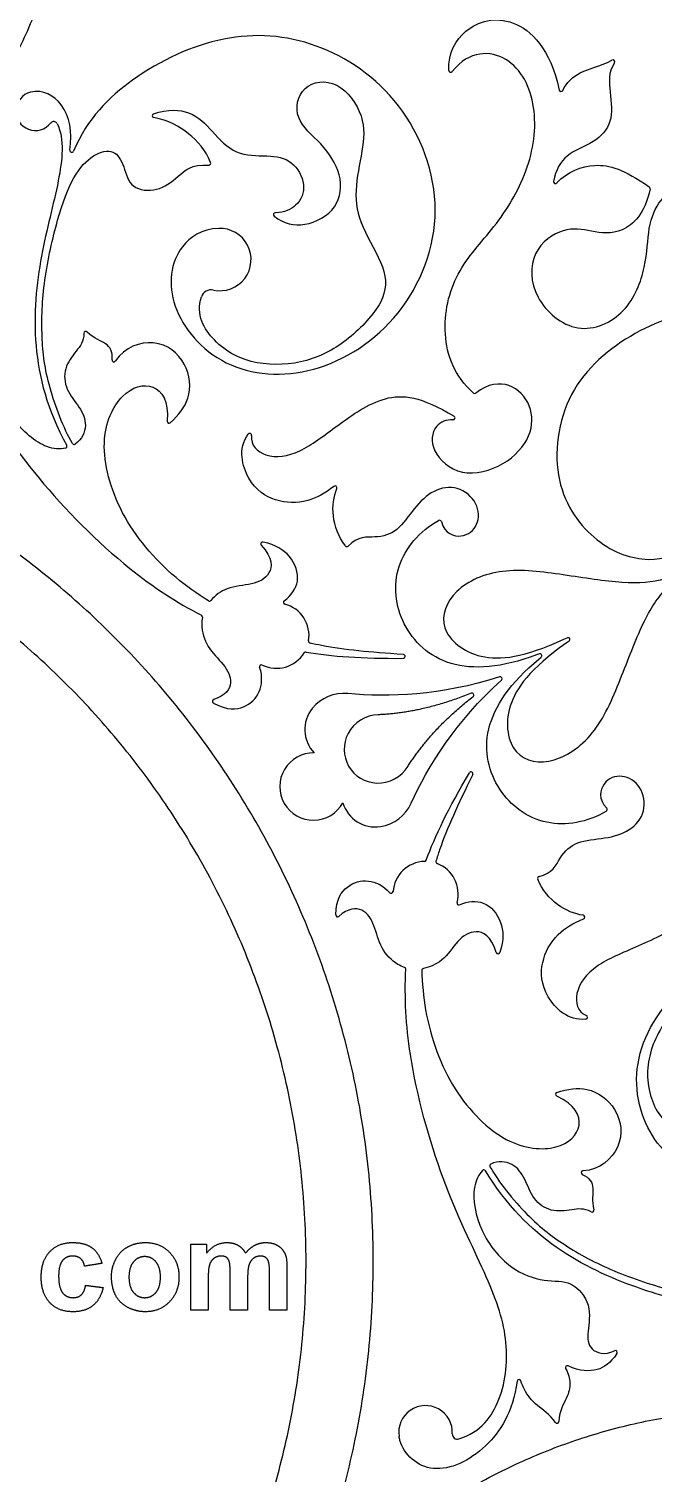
# Model space of a CAD drawing. Header units: millimetres. Extents: x -117 to 117, y -117 to 117.
# Drawn here: x 29.6 to 63.8, y -11.6 to 67.7 of the extents above; entities that cross this region are included whole.
import ezdxf

# ---------------------------------------------------------------- set-up
doc = ezdxf.new("R2010")
doc.units = ezdxf.units.MM
doc.header["$MEASUREMENT"] = 0
doc.layers.add('Layer 03', color=5, linetype='Continuous')

msp = doc.modelspace()

# ---------------------------------------------------------------- linework, layer by layer
at = {"layer": 'Layer 03'}
for p, q in [((37.139, 46.138), (37.138, 46.127)), ((58.913, 34.157), (59.102, 34.243)), ((57.568, 33.356), (57.415, 33.299)), ((59.206, 34.063), (59.037, 33.942)), ((57.545, 33.074), (57.671, 33.178)), ((58.526, 9.094), (58.516, 9.099))]:
    msp.add_line(p, q, dxfattribs=at)
for centre, radius, start, end in [((61.6, 65.852), 0.104, 327.55606, 119.62964), ((52.697, 65.377), 0.104, 181.31827, 321.1664), ((58.764, 64.318), 0.104, 192.37949, 336.25319), ((29.909, 63.144), 1.067, 104.21206, 322.08581), ((36.424, 62.884), 0.104, 109.86434, 260.04824), ((30.912, 62.362), 0.204, 26.20849, 142.08627), ((31.903, 60.983), 0.104, 172.06759, 336.64124), ((39.428, 60.285), 0.104, 266.85896, 20.98947), ((58.452, 59.267), 0.104, 169.20473, 317.22043), ((63.545, 58.903), 0.104, 348.788, 56.21125), ((43.077, 57.463), 0.104, 90.72854, 231.5104), ((40.036, 54.995), 1.711, 257.98426, 92.21529), ((39.562, 52.768), 0.565, 77.98381, 161.9266), ((32.678, 50.945), 0.104, 45.7535, 179.2515), ((34.22, 49.488), 0.104, 173.06602, 327.30318), ((54.023, 47.745), 0.104, 228.1797, 308.61608), ((37.242, 46.118), 0.104, 175.34868, 312.25478), ((52.836, 46.301), 0.108, 264.08729, 58.69551), ((41.676, 45.35), 0.104, 351.00866, 143.80156), ((31.54, 44.744), 0.104, 282.01379, 28.69093), ((32.038, 44.955), 0.104, 210.87917, 304.57495), ((46.358, 42.468), 0.104, 337.30631, 129.49676), ((52.091, 40.585), 0.104, 15.79185, 119.08401), ((42.382, 39.389), 0.104, 78.07645, 222.45372), ((47.004, 39.345), 0.104, 216.91822, 316.34033), ((39.465, 36.36), 0.104, 238.42, 319.25842), ((43.621, 36.189), 0.104, 125.9304, 255.22857), ((43.138, 34.357), 1.791, 350.74348, 75.22857), ((38.972, 35.385), 0.104, 348.45771, 62.54357), ((59.145, 34.148), 0.104, 305.48492, 114.51508), ((43.138, 34.357), 1.791, 244.31699, 328.00427), ((44.745, 33.352), 0.104, 80.47222, 148.00427), ((45.009, 34.052), 0.104, 170.74348, 256.72706), ((50.098, 33.22), 0.104, 270.62138, 86.02173), ((57.605, 33.258), 0.104, 309.47441, 110.52559), ((42.316, 32.648), 0.104, 64.31699, 198.89663), ((55.42, 31.997), 0.104, 312.05489, 107.94511), ((46.841, 28.961), 2.232, 84.4013, 140.98411), ((53.866, 31.099), 0.104, 308.09827, 111.90173), ((39.73, 30.753), 0.104, 108.20591, 241.48602), ((46.542, 29.203), 1.847, 140.98411, 223.84992), ((48.794, 28.069), 1.951, 91.99597, 151.98639), ((48.702, 28.118), 1.847, 151.98501, 210), ((45.168, 26.078), 1.847, 88.67935, 210), ((48.702, 28.118), 1.847, 210, 268.01499), ((48.706, 28.222), 1.951, 268.01361, 328.00403), ((53.819, 26.776), 0.104, 333.97827, 149.37862), ((45.168, 26.078), 1.847, 210, 331.32065), ((48.562, 25.705), 1.847, 196.15008, 279.01589), ((48.502, 26.085), 2.232, 279.01589, 335.5987), ((61.193, 24.82), 0.104, 300.91599, 44.20815), ((51.323, 20.18), 1.791, 91.99573, 175.68301), ((51.257, 22.074), 0.104, 271.99573, 339.52778), ((51.994, 21.953), 0.104, 163.27294, 249.25652), ((51.323, 20.18), 1.791, 344.77143, 69.25652), ((57.576, 21.034), 0.104, 103.65967, 203.08178), ((49.433, 20.323), 0.104, 221.10337, 355.68301), ((46.498, 19.031), 0.104, 178.51398, 311.79409), ((53.152, 19.682), 0.104, 164.77143, 294.0696), ((59.958, 18.913), 0.104, 290.50324, 82.69369), ((55.303, 17.009), 0.104, 197.54628, 341.92355), ((50.13, 16.058), 0.104, 357.45643, 71.54229), ((51.221, 15.998), 0.104, 100.74158, 181.58), ((60.112, 13.418), 0.104, 276.19844, 68.99134), ((58.56, 9.193), 0.104, 107.74522, 244.65132), ((54.519, 4.942), 0.104, 31.30907, 137.98621), ((54.951, 5.268), 0.104, 115.42505, 209.12083), ((59.968, 4.891), 0.104, 92.69682, 246.93398), ((60.458, 2.828), 0.104, 240.7485, 14.2465), ((61.742, -4.975), 0.104, 325.15292, 116.13646), ((59.104, -5.807), 0.104, 65.23562, 208.75261), ((56.458, -6.558), 0.104, 13.50918, 171.38792), ((51.323, -9.361), 1.471, 356.81163, 188.67221), ((53.067, -9.458), 0.275, 176.81163, 287.15069), ((58.535, -8.754), 0.104, 214.04332, 356.30126)]:
    msp.add_arc(centre, radius, start, end, dxfattribs=at)
for points, knots in [([(-94.799, 68.064), (-26.735, 162.863), (68.064, 94.799), (162.863, 26.735), (94.799, -68.064), (26.735, -162.863), (-68.064, -94.799), (-162.863, -26.735), (-94.799, 68.064)], [0, 0, 0, 131.690545, 131.690545, 263.38109, 263.38109, 395.071635, 395.071635, 526.762179, 526.762179, 526.762179]), ([(-91.803, 65.913), (-25.89, 157.716), (65.913, 91.803), (157.716, 25.89), (91.803, -65.913), (25.89, -157.716), (-65.913, -91.803), (-157.716, -25.89), (-91.803, 65.913)], [0, 0, 0, 131.690545, 131.690545, 263.38109, 263.38109, 395.071635, 395.071635, 526.762179, 526.762179, 526.762179]), ([(32.281, 80.734), (32.281, 113.014), (0, 113.014), (-32.281, 113.014), (-32.281, 80.734), (-32.281, 48.453), (0, 48.453), (32.281, 48.453), (32.281, 80.734)], [0, 0, 0, 36.426154, 36.426154, 72.852309, 72.852309, 109.278463, 109.278463, 145.704617, 145.704617, 145.704617]), ([(-39.359, 28.259), (-11.1, 67.618), (28.259, 39.359), (67.618, 11.1), (39.359, -28.259), (11.1, -67.618), (-28.259, -39.359), (-67.618, -11.1), (-39.359, 28.259)], [0, 0, 0, 127.527935, 127.527935, 255.055869, 255.055869, 382.583804, 382.583804, 510.111738, 510.111738, 510.111738]), ([(-36.363, 26.108), (-10.255, 62.47), (26.108, 36.363), (62.47, 10.255), (36.363, -26.108), (10.255, -62.47), (-26.108, -36.363), (-62.47, -10.255), (-36.363, 26.108)], [0, 0, 0, 54.675626, 54.675626, 109.351252, 109.351252, 164.026878, 164.026878, 218.702503, 218.702503, 218.702503]), ([(53.777, -68.323), (81.733, -84.463), (97.873, -56.507), (114.014, -28.551), (86.058, -12.411), (58.102, 3.729), (41.962, -24.227), (25.821, -52.182), (53.777, -68.323)], [0, 0, 0, 36.426154, 36.426154, 72.852309, 72.852309, 109.278463, 109.278463, 145.704617, 145.704617, 145.704617])]:
    msp.add_rational_spline(points, [1, 0.707106781187, 1, 0.707106781187, 1, 0.707106781187, 1, 0.707106781187, 1], degree=2, knots=knots, dxfattribs=at)
for points, knots in [([(52.592, 65.375), (52.57, 66.334), (53.394, 67.837), (56.041, 68.62), (58.159, 66.588), (58.662, 64.296)], [9025.13261, 9025.13261, 9025.13261, 9025.13261, 9027.536237, 9030.275145, 9032.94433, 9032.94433, 9032.94433, 9032.94433]), ([(39.97, 56.705), (39.029, 56.669), (37.439, 55.623), (37.002, 52.461), (40.025, 48.794), (45.214, 48.381), (50.253, 51.595), (52.652, 57.684), (50.264, 63.927), (45.345, 67.196), (40.272, 67.554), (35.279, 65.249), (32.777, 62.742), (31.999, 60.941)], [1386.054029, 1386.054029, 1386.054029, 1386.054029, 1388.691203, 1392.701775, 1396.712346, 1400.722917, 1404.733488, 1408.744059, 1412.75463, 1416.765201, 1420.775773, 1424.786344, 1428.219497, 1428.219497, 1428.219497, 1428.219497]), ([(53.953, 47.667), (52.9, 48.609), (52.068, 50.923), (52.874, 54.398), (55.133, 56.675), (57.066, 59.766), (57.597, 63.451), (56.078, 66.446), (53.729, 66.493), (52.778, 65.312)], [9006.220477, 9006.220477, 9006.220477, 9006.220477, 9008.858241, 9011.551502, 9014.244762, 9016.938023, 9019.631283, 9022.324544, 9024.949549, 9024.949549, 9024.949549, 9024.949549]), ([(61.689, 65.796), (61.34, 65.249), (61.465, 64.037), (61.647, 62.507), (60.62, 61.357), (59.006, 60.865), (58.468, 59.908), (58.349, 59.287)], [9035.804397, 9035.804397, 9035.804397, 9035.804397, 9036.888897, 9038.191008, 9039.49312, 9040.795231, 9041.981477, 9041.981477, 9041.981477, 9041.981477]), ([(58.86, 64.276), (59.05, 64.709), (59.863, 65.441), (60.881, 65.563), (61.549, 65.943)], [9033.13266, 9033.13266, 9033.13266, 9033.13266, 9034.232072, 9035.605333, 9035.605333, 9035.605333, 9035.605333]), ([(31.8, 60.997), (31.942, 62.019), (31.692, 63.524), (30.337, 64.353), (29.647, 64.178)], [1428.434923, 1428.434923, 1428.434923, 1428.434923, 1430.593441, 1432.329825, 1432.329825, 1432.329825, 1432.329825]), ([(43.012, 57.381), (43.547, 56.956), (44.755, 56.712), (46.606, 57.751), (46.812, 59.679), (45.641, 61.421), (44.025, 62.655), (44.425, 64.663), (46.559, 64.97), (48.06, 62.817), (47.888, 61.015), (47.365, 58.729), (47.701, 56.841), (49.212, 54.498), (49.177, 52.709), (47.129, 50.528), (44.907, 49.283), (41.994, 49.109), (39.71, 50.235), (38.707, 51.968), (39.025, 52.944)], [1350.619164, 1350.619164, 1350.619164, 1350.619164, 1352.167626, 1353.895832, 1355.624039, 1357.352245, 1359.080451, 1360.808657, 1362.536864, 1364.26507, 1365.993276, 1367.721482, 1369.449689, 1371.177895, 1372.906101, 1374.634307, 1376.362513, 1378.09072, 1379.818926, 1381.291624, 1381.291624, 1381.291624, 1381.291624]), ([(36.388, 62.982), (37.194, 63.273), (38.594, 63.157), (39.591, 62.058), (40.853, 60.669), (42.69, 60.723), (44.047, 60.514), (44.83, 59.068), (44.408, 57.981), (43.595, 57.574), (43.076, 57.567)], [1340.695342, 1340.695342, 1340.695342, 1340.695342, 1341.785452, 1343.06899, 1344.352527, 1345.636064, 1346.919601, 1348.203138, 1349.486676, 1350.434881, 1350.434881, 1350.434881, 1350.434881]), ([(39.526, 60.323), (39.262, 61.01), (38.343, 62.006), (37.229, 62.637), (36.406, 62.781)], [1576.59098, 1576.59098, 1576.59098, 1576.59098, 1578.108496, 1579.692086, 1579.692086, 1579.692086, 1579.692086]), ([(31.096, 62.452), (31.519, 61.592), (31.248, 59.187), (30.139, 55.367), (29.626, 50.36), (30.553, 46.764), (31.632, 44.794)], [1435.542903, 1435.542903, 1435.542903, 1435.542903, 1438.563726, 1441.967448, 1445.371169, 1448.708758, 1448.708758, 1448.708758, 1448.708758]), ([(31.948, 44.901), (31.455, 45.727), (30.521, 48.199), (30.208, 50.693), (30.317, 53.799), (31.124, 57.366), (31.974, 59.664), (33.093, 60.825), (34.274, 61.104), (34.793, 60.128), (35.087, 58.844), (36.633, 58.685), (37.721, 59.512), (38.483, 60.233), (39.423, 60.181)], [1558.065414, 1558.065414, 1558.065414, 1558.065414, 1559.551338, 1561.092996, 1562.634654, 1564.176312, 1565.71797, 1567.259628, 1568.801286, 1570.342944, 1571.884602, 1573.426261, 1574.967919, 1576.441584, 1576.441584, 1576.441584, 1576.441584]), ([(63.647, 58.883), (63.373, 57.499), (62.059, 56.28), (60.388, 56.546), (58.961, 56.84), (57.04, 55.547), (57.076, 52.851), (59.642, 50.666), (62.473, 51.968), (63.496, 54.669), (63.498, 56.808), (64.138, 58.344), (65.437, 59.258), (66.924, 59.699), (67.754, 60.367)], [9046.57749, 9046.57749, 9046.57749, 9046.57749, 9048.348513, 9050.148483, 9051.948453, 9053.748423, 9055.548393, 9057.348363, 9059.148333, 9060.948304, 9062.748274, 9064.548244, 9066.348214, 9068.049488, 9068.049488, 9068.049488, 9068.049488]), ([(58.529, 59.196), (59.112, 59.826), (60.78, 60.449), (62.189, 59.936), (63.603, 58.99)], [9042.175229, 9042.175229, 9042.175229, 9042.175229, 9044.1867, 9046.489234, 9046.489234, 9046.489234, 9046.489234]), ([(31.562, 44.642), (31.261, 44.578), (30.32, 44.62), (28.51, 46.149), (27.556, 48.695), (27.969, 50.744), (28.844, 51.869), (28.192, 53.567), (26.71, 54.069), (25.919, 54.592), (26.107, 55.526), (26.621, 55.871)], [1448.848398, 1448.848398, 1448.848398, 1448.848398, 1449.530977, 1450.680092, 1451.829206, 1452.97832, 1454.127434, 1455.276549, 1456.425663, 1457.574777, 1458.652775, 1458.652775, 1458.652775, 1458.652775]), ([(75.678, 50.279), (74.618, 50.642), (71.521, 51.791), (67.259, 52.678), (62.726, 51.243), (58.795, 47.946), (58.14, 42.557), (60.68, 39.223), (63.634, 38.238), (65.772, 39.013), (66.382, 40.164), (66.319, 40.712)], [8130.761702, 8130.761702, 8130.761702, 8130.761702, 8132.517561, 8135.853888, 8139.190214, 8142.526541, 8145.862868, 8149.199195, 8152.535521, 8155.871848, 8158.226821, 8158.226821, 8158.226821, 8158.226821]), ([(18.155, 50.888), (19.098, 51.763), (21.298, 51.966), (24.346, 50.572), (26.659, 47.845), (29.725, 43.114), (34.611, 38.164), (37.642, 36.193), (39.02, 35.477)], [1478.432012, 1478.432012, 1478.432012, 1478.432012, 1482.190797, 1486.364127, 1490.537456, 1494.710786, 1498.884115, 1501.89301, 1501.89301, 1501.89301, 1501.89301]), ([(32.574, 50.946), (32.568, 50.507), (32.15, 49.969), (31.432, 49.053), (31.546, 47.828), (32.36, 46.912), (32.816, 45.911), (32.468, 45.125), (32.097, 44.869)], [1551.108559, 1551.108559, 1551.108559, 1551.108559, 1552.195676, 1553.345094, 1554.494512, 1555.64393, 1556.793348, 1557.942766, 1557.942766, 1557.942766, 1557.942766]), ([(34.116, 49.501), (34.172, 49.96), (33.792, 50.489), (33.135, 50.645), (32.751, 51.019)], [1549.183275, 1549.183275, 1549.183275, 1549.183275, 1550.003105, 1550.93381, 1550.93381, 1550.93381, 1550.93381]), ([(37.312, 46.041), (37.779, 46.465), (38.514, 47.372), (38.345, 49.357), (36.646, 50.794), (34.801, 50.201), (34.307, 49.432)], [1542.474631, 1542.474631, 1542.474631, 1542.474631, 1543.978895, 1545.709259, 1547.439624, 1548.981379, 1548.981379, 1548.981379, 1548.981379]), ([(39.41, 36.271), (38.793, 36.651), (36.892, 37.99), (34.358, 41.036), (33.307, 45.169), (34.591, 47.847), (36.491, 48.363), (37.228, 47.239), (37.139, 46.138)], [1527.107549, 1527.107549, 1527.107549, 1527.107549, 1528.390298, 1531.169432, 1533.948565, 1536.727699, 1539.506833, 1542.285966, 1542.285966, 1542.285966, 1542.285966]), ([(41.779, 45.333), (41.695, 44.803), (42.582, 44.016), (44.402, 44.288), (46.401, 45.844), (49.053, 47.722), (51.066, 47.504), (52.892, 46.393)], [8985.036364, 8985.036364, 8985.036364, 8985.036364, 8986.712673, 8988.717248, 8990.721823, 8992.726398, 8994.717403, 8994.717403, 8994.717403, 8994.717403]), ([(52.825, 46.194), (52.481, 46.23), (51.743, 45.953), (51.51, 44.505), (53.201, 42.973), (55.746, 43.624), (57.228, 45.321), (57.201, 47.03), (56.052, 48.315), (54.757, 48.198), (54.088, 47.664)], [8994.92626, 8994.92626, 8994.92626, 8994.92626, 8996.173903, 8997.600702, 8999.027502, 9000.454301, 9001.8811, 9003.3079, 9004.734699, 9006.115186, 9006.115186, 9006.115186, 9006.115186]), ([(46.291, 42.549), (45.825, 42.165), (44.718, 41.597), (43.063, 41.644), (41.511, 42.65), (41.008, 44.614), (41.592, 45.411)], [8978.596831, 8978.596831, 8978.596831, 8978.596831, 8979.91881, 8981.585002, 8983.251195, 8984.836358, 8984.836358, 8984.836358, 8984.836358]), ([(52.192, 40.613), (52.381, 39.943), (53.396, 39.63), (54.272, 40.383), (54.263, 41.663), (53.1, 42.63), (51.734, 42.406), (50.69, 41.39), (49.794, 40.016), (48.621, 39.686), (47.607, 39.826), (47.08, 39.273)], [8966.136323, 8966.136323, 8966.136323, 8966.136323, 8967.156046, 8968.237585, 8969.319124, 8970.400663, 8971.482202, 8972.563741, 8973.64528, 8974.726819, 8975.755552, 8975.755552, 8975.755552, 8975.755552]), ([(57.415, 33.299), (55.519, 32.589), (52.362, 32.36), (49.797, 34.863), (49.405, 38.204), (50.978, 40.085), (52.041, 40.676)], [8954.062257, 8954.062257, 8954.062257, 8954.062257, 8957.074075, 8960.085893, 8963.097712, 8966.001113, 8966.001113, 8966.001113, 8966.001113]), ([(66.523, 40.754), (66.774, 39.938), (66.437, 38.353), (64.485, 37.334), (62.312, 37.147), (58.889, 37.715), (55.437, 38.158), (52.747, 36.96), (51.869, 34.734), (54.104, 32.831), (56.711, 33.152), (58.913, 34.157)], [8158.448615, 8158.448615, 8158.448615, 8158.448615, 8160.124349, 8162.140222, 8164.156094, 8166.171967, 8168.18784, 8170.203713, 8172.219586, 8174.235459, 8176.251331, 8176.251331, 8176.251331, 8176.251331]), ([(42.305, 39.319), (42.963, 38.599), (42.881, 37.64), (41.832, 37.116), (40.459, 37.082), (39.778, 36.563), (39.544, 36.292)], [1523.149717, 1523.149717, 1523.149717, 1523.149717, 1524.148278, 1525.160444, 1526.172611, 1527.001731, 1527.001731, 1527.001731, 1527.001731]), ([(43.56, 36.274), (43.951, 36.558), (44.523, 37.343), (44.023, 38.746), (43.122, 39.339), (42.403, 39.491)], [1519.29769, 1519.29769, 1519.29769, 1519.29769, 1520.505047, 1521.816025, 1522.960728, 1522.960728, 1522.960728, 1522.960728]), ([(59.037, 33.942), (57.066, 32.537), (55.485, 30.44), (56.015, 27.553), (58.382, 27.2), (60.765, 28.93), (62.107, 32.142), (63.326, 35.391), (64.575, 37.178), (66.433, 38.359), (67.974, 37.859), (68.555, 37.233)], [8176.5876, 8176.5876, 8176.5876, 8176.5876, 8178.603473, 8180.619346, 8182.635219, 8184.651092, 8186.666964, 8188.682837, 8190.69871, 8192.714583, 8194.390316, 8194.390316, 8194.390316, 8194.390316]), ([(39.074, 35.364), (39.048, 35.235), (38.996, 34.705), (39.298, 33.697), (40.278, 32.798), (40.837, 31.788), (40.349, 31.066), (39.697, 30.852)], [1501.989988, 1501.989988, 1501.989988, 1501.989988, 1502.322576, 1503.334743, 1504.346909, 1505.359075, 1506.367795, 1506.367795, 1506.367795, 1506.367795]), ([(50.105, 33.324), (48.218, 33.456), (46.682, 33.58), (45.195, 33.9), (44.985, 33.95)], [1514.046824, 1514.046824, 1514.046824, 1514.046824, 1516.681832, 1517.118694, 1517.118694, 1517.118694, 1517.118694]), ([(39.68, 30.661), (40.465, 30.235), (41.449, 30.364), (42.279, 31.134), (42.397, 32.09), (42.218, 32.615)], [1506.542258, 1506.542258, 1506.542258, 1506.542258, 1507.651118, 1508.810651, 1509.851509, 1509.851509, 1509.851509, 1509.851509]), ([(61.247, 24.731), (60.204, 24.106), (57.788, 23.684), (55.09, 25.694), (54.206, 29.167), (55.982, 31.786), (57.545, 33.074)], [8941.750337, 8941.750337, 8941.750337, 8941.750337, 8944.653739, 8947.665558, 8950.677376, 8953.689194, 8953.689194, 8953.689194, 8953.689194]), ([(53.912, 26.73), (53.082, 25.03), (52.422, 23.638), (51.956, 22.19), (51.894, 21.983)], [1274.85349, 1274.85349, 1274.85349, 1274.85349, 1277.488498, 1277.92536, 1277.92536, 1277.92536, 1277.92536]), ([(57.551, 21.135), (58.293, 21.316), (58.679, 22.264), (59.552, 23.115), (61.19, 23.204), (62.592, 23.6), (63.469, 24.671), (63.213, 26.162), (62.108, 26.809), (61.018, 26.427), (60.782, 25.392), (61.268, 24.893)], [8931.995899, 8931.995899, 8931.995899, 8931.995899, 8933.024631, 8934.10617, 8935.18771, 8936.269249, 8937.350788, 8938.432327, 8939.513866, 8940.595405, 8941.615128, 8941.615128, 8941.615128, 8941.615128]), ([(66.624, 22.609), (66.673, 20.472), (65.855, 18.62), (62.903, 17.263), (60.556, 16.309), (59.41, 14.869), (59.648, 13.708), (60.149, 13.515)], [8913.034048, 8913.034048, 8913.034048, 8913.034048, 8915.025053, 8917.029628, 8919.034203, 8921.038778, 8922.715087, 8922.715087, 8922.715087, 8922.715087]), ([(46.393, 19.033), (46.417, 19.926), (47.021, 20.713), (48.102, 21.048), (48.989, 20.672), (49.354, 20.254)], [1267.348924, 1267.348924, 1267.348924, 1267.348924, 1268.457783, 1269.617317, 1270.658175, 1270.658175, 1270.658175, 1270.658175]), ([(53.194, 19.587), (53.636, 19.784), (54.601, 19.886), (55.567, 18.752), (55.63, 17.675), (55.402, 16.977)], [1280.104355, 1280.104355, 1280.104355, 1280.104355, 1281.311713, 1282.622691, 1283.767393, 1283.767393, 1283.767393, 1283.767393]), ([(50.163, 16.157), (50.039, 16.199), (49.553, 16.419), (48.832, 17.184), (48.543, 18.483), (47.948, 19.472), (47.079, 19.41), (46.567, 18.953)], [1262.796653, 1262.796653, 1262.796653, 1262.796653, 1263.129242, 1264.141409, 1265.153575, 1266.165741, 1267.174461, 1267.174461, 1267.174461, 1267.174461]), ([(60.123, 13.314), (59.141, 13.207), (57.691, 14.625), (57.596, 16.472), (58.383, 17.928), (59.429, 18.603), (59.994, 18.815)], [8922.915093, 8922.915093, 8922.915093, 8922.915093, 8924.500256, 8926.166448, 8927.832641, 8929.15462, 8929.15462, 8929.15462, 8929.15462]), ([(55.203, 16.978), (54.909, 17.907), (54.038, 18.316), (53.059, 17.669), (52.343, 16.498), (51.553, 16.167), (51.202, 16.1)], [1283.956383, 1283.956383, 1283.956383, 1283.956383, 1284.954944, 1285.96711, 1286.979277, 1287.808397, 1287.808397, 1287.808397, 1287.808397]), ([(69.093, 6.263), (68.591, 5.465), (66.891, 4.612), (63.934, 5.815), (62.269, 10.266), (64.506, 14.966), (69.809, 17.723), (76.282, 16.756), (80.494, 11.567), (80.866, 5.672), (78.64, 1.1), (74.147, -2.072), (70.724, -2.986), (68.776, -2.759)], [1386.054029, 1386.054029, 1386.054029, 1386.054029, 1388.691203, 1392.701775, 1396.712346, 1400.722917, 1404.733488, 1408.744059, 1412.75463, 1416.765201, 1420.775773, 1424.786344, 1428.219497, 1428.219497, 1428.219497, 1428.219497]), ([(53.148, -9.721), (54.377, -9.342), (55.652, -7.538), (55.969, -4.202), (54.765, -0.835), (52.201, 4.185), (50.356, 10.892), (50.165, 14.502), (50.234, 16.053)], [1239.238678, 1239.238678, 1239.238678, 1239.238678, 1242.997463, 1247.170792, 1251.344122, 1255.517451, 1259.690781, 1262.699675, 1262.699675, 1262.699675, 1262.699675]), ([(51.117, 15.995), (51.137, 15.271), (51.346, 12.955), (52.717, 9.236), (55.771, 6.26), (58.732, 6.033), (60.129, 7.421), (59.525, 8.621), (58.526, 9.094)], [1287.914214, 1287.914214, 1287.914214, 1287.914214, 1289.196964, 1291.976098, 1294.755231, 1297.534365, 1300.313498, 1303.092632, 1303.092632, 1303.092632, 1303.092632]), ([(71.2, 8.559), (71.099, 9.234), (71.492, 10.403), (73.317, 11.486), (75.09, 10.7), (76.012, 8.816), (76.274, 6.799), (78.212, 6.142), (79.545, 7.836), (78.431, 10.212), (76.784, 10.964), (74.543, 11.655), (73.076, 12.89), (71.803, 15.37), (70.236, 16.234), (67.323, 15.551), (65.134, 14.249), (63.527, 11.813), (63.36, 9.273), (64.359, 7.537), (65.363, 7.325)], [1350.619164, 1350.619164, 1350.619164, 1350.619164, 1352.167627, 1353.895833, 1355.624039, 1357.352245, 1359.080451, 1360.808658, 1362.536864, 1364.26507, 1365.993276, 1367.721482, 1369.449689, 1371.177895, 1372.906101, 1374.634307, 1376.362514, 1378.09072, 1379.818926, 1381.291624, 1381.291624, 1381.291624, 1381.291624]), ([(58.529, 9.293), (59.13, 9.485), (60.282, 9.668), (61.917, 8.53), (62.312, 6.339), (60.876, 5.038), (59.963, 4.995)], [1303.281297, 1303.281297, 1303.281297, 1303.281297, 1304.785561, 1306.515925, 1308.24629, 1309.788045, 1309.788045, 1309.788045, 1309.788045]), ([(60.407, 2.737), (60.024, 2.951), (59.35, 2.858), (58.197, 2.694), (57.193, 3.405), (56.807, 4.569), (56.168, 5.464), (55.313, 5.555), (54.906, 5.362)], [1311.915224, 1311.915224, 1311.915224, 1311.915224, 1313.002342, 1314.15176, 1315.301178, 1316.450596, 1317.600014, 1318.749432, 1318.749432, 1318.749432, 1318.749432]), ([(54.442, 5.012), (54.236, 4.784), (53.801, 3.948), (54.221, 1.615), (55.95, -0.483), (57.93, -1.15), (59.342, -0.954), (60.486, -2.369), (60.181, -3.903), (60.237, -4.85), (61.141, -5.153), (61.696, -4.881)], [1448.848398, 1448.848398, 1448.848398, 1448.848398, 1449.530977, 1450.680092, 1451.829206, 1452.97832, 1454.127434, 1455.276549, 1456.425663, 1457.574777, 1458.652775, 1458.652775, 1458.652775, 1458.652775]), ([(69.633, -4.297), (69.1, -3.5), (66.882, -2.532), (63.019, -1.582), (58.426, 0.477), (55.776, 3.078), (54.609, 4.997)], [1435.542903, 1435.542903, 1435.542903, 1435.542903, 1438.563727, 1441.967448, 1445.37117, 1448.708758, 1448.708758, 1448.708758, 1448.708758]), ([(54.86, 5.217), (55.328, 4.377), (57.002, 2.332), (59.005, 0.815), (61.749, -0.644), (65.242, -1.729), (67.657, -2.142), (69.223, -1.753), (70.055, -0.87), (69.469, 0.067), (68.504, 0.964), (69.139, 2.383), (70.399, 2.912), (71.405, 3.211), (71.83, 4.05)], [1318.87208, 1318.87208, 1318.87208, 1318.87208, 1320.358003, 1321.899661, 1323.441319, 1324.982978, 1326.524636, 1328.066294, 1329.607952, 1331.14961, 1332.691268, 1334.232926, 1335.774584, 1337.248249, 1337.248249, 1337.248249, 1337.248249]), ([(59.927, 4.795), (60.353, 4.613), (60.62, 4.021), (60.428, 3.373), (60.559, 2.853)], [1309.989941, 1309.989941, 1309.989941, 1309.989941, 1310.80977, 1311.740476, 1311.740476, 1311.740476, 1311.740476]), ([(61.827, -5.035), (61.445, -5.584), (60.782, -6.04), (59.806, -6.015), (59.148, -5.712)], [1458.850412, 1458.850412, 1458.850412, 1458.850412, 1460.003532, 1461.252423, 1461.252423, 1461.252423, 1461.252423]), ([(59.013, -5.857), (59.177, -6.156), (59.3, -6.719), (59.139, -7.432), (58.679, -8.146), (58.639, -8.76)], [1222.246952, 1222.246952, 1222.246952, 1222.246952, 1222.904722, 1223.745919, 1224.556393, 1224.556393, 1224.556393, 1224.556393]), ([(56.355, -6.542), (56.093, -8.275), (54.735, -10.457), (51.593, -11.934), (50.066, -10.503), (49.881, -9.657), (49.87, -9.583)], [1227.10837, 1227.10837, 1227.10837, 1227.10837, 1229.638588, 1232.350689, 1235.06279, 1235.320135, 1235.320135, 1235.320135, 1235.320135]), ([(58.449, -8.812), (58.126, -8.334), (57.368, -7.912), (56.789, -7.153), (56.599, -6.694), (56.56, -6.533)], [1224.742608, 1224.742608, 1224.742608, 1224.742608, 1225.561211, 1226.439596, 1226.901707, 1226.901707, 1226.901707, 1226.901707])]:
    msp.add_open_spline(points, degree=3, knots=knots, dxfattribs=at)
for points, degree in [([(46.921, 39.283), (46.145, 40.315), (46.099, 41.579), (46.454, 42.428)], 3), ([(44.763, 33.455), (46.142, 33.224), (47.849, 33.091), (50.099, 33.116)], 3), ([(55.388, 32.096), (52.185, 31.059), (49.256, 30.967), (47.059, 31.182)], 3), ([(50.534, 25.163), (51.446, 27.174), (52.991, 29.664), (55.49, 31.919)], 3), ([(53.827, 31.196), (51.104, 30.102), (48.726, 30.019)], 2), ([(50.36, 27.189), (51.621, 29.207), (53.93, 31.017)], 2), ([(51.354, 22.038), (51.844, 23.348), (52.583, 24.893), (53.729, 26.829)], 3), ([(59.971, 19.016), (59.058, 19.133), (57.986, 19.805), (57.48, 20.993)], 3), ([(30.699, 0.554), (31.168, 1.055), (31.967, 1.055)], 2), ([(31.967, 1.055), (32.622, 1.055), (33.008, 0.773)], 2), ([(34.321, 0.135), (34.554, 0.583), (34.982, 0.819)], 2), ([(34.982, 0.819), (35.409, 1.055), (35.936, 1.055)], 2), ([(35.936, 1.055), (36.751, 1.055), (37.271, 0.52)], 2), ([(38.44, 0.963), (38.872, 0.963), (39.304, 0.963)], 2), ([(38.44, -2.648), (38.44, -0.843), (38.44, 0.963)], 2), ([(39.304, 0.473), (39.775, 1.055), (40.427, 1.055)], 2), ([(39.304, 0.963), (39.304, 0.718), (39.304, 0.473)], 2), ([(40.427, 1.055), (40.773, 1.055), (41.027, 0.911)], 2), ([(41.027, 0.911), (41.281, 0.766), (41.444, 0.473)], 2), ([(41.444, 0.473), (41.681, 0.766), (41.955, 0.911)], 2), ([(41.955, 0.911), (42.229, 1.055), (42.54, 1.055)], 2), ([(42.54, 1.055), (42.936, 1.055), (43.21, 0.893)], 2), ([(43.21, 0.893), (43.484, 0.731), (43.619, 0.418)], 2), ([(30.23, -0.846), (30.23, 0.053), (30.699, 0.554)], 2), ([(31.397, 0.064), (31.186, -0.187), (31.186, -0.775)], 2), ([(31.96, 0.315), (31.607, 0.315), (31.397, 0.064)], 2), ([(32.393, 0.175), (32.226, 0.315), (31.96, 0.315)], 2), ([(32.606, -0.241), (32.559, 0.035), (32.393, 0.175)], 2), ([(33.008, 0.773), (33.394, 0.491), (33.563, -0.087)], 2), ([(34.088, -0.792), (34.088, -0.313), (34.321, 0.135)], 2), ([(35.91, 0.284), (35.544, 0.284), (35.294, -0.007)], 2), ([(36.525, -0.007), (36.277, 0.284), (35.91, 0.284)], 2), ([(37.271, 0.52), (37.791, -0.015), (37.791, -0.833)], 2), ([(39.72, 0.196), (39.546, 0.076), (39.471, -0.148)], 2), ([(40.11, 0.315), (39.893, 0.315), (39.72, 0.196)], 2), ([(40.395, 0.24), (40.29, 0.315), (40.11, 0.315)], 2), ([(40.55, 0.012), (40.5, 0.165), (40.395, 0.24)], 2), ([(40.6, -0.669), (40.6, -0.141), (40.55, 0.012)], 2), ([(41.886, 0.192), (41.712, 0.07), (41.634, -0.167)], 2), ([(42.259, 0.315), (42.061, 0.315), (41.886, 0.192)], 2), ([(42.663, 0.111), (42.532, 0.315), (42.259, 0.315)], 2), ([(42.761, -0.583), (42.761, -0.046), (42.663, 0.111)], 2), ([(43.619, 0.418), (43.717, 0.186), (43.717, -0.333)], 2), ([(31.186, -0.775), (31.186, -1.43), (31.402, -1.699)], 2), ([(33.563, -0.087), (33.085, -0.164), (32.606, -0.241)], 2), ([(34.321, -1.853), (34.088, -1.417), (34.088, -0.792)], 2), ([(35.294, -0.007), (35.045, -0.297), (35.045, -0.843)], 2), ([(36.773, -0.836), (36.773, -0.297), (36.525, -0.007)], 2), ([(39.471, -0.148), (39.396, -0.373), (39.396, -0.893)], 2), ([(40.6, -2.648), (40.6, -1.658), (40.6, -0.669)], 2), ([(41.634, -0.167), (41.557, -0.403), (41.557, -0.913)], 2), ([(42.761, -2.648), (42.761, -1.616), (42.761, -0.583)], 2), ([(43.717, -0.333), (43.717, -1.49), (43.717, -2.648)], 2), ([(30.699, -2.238), (30.23, -1.735), (30.23, -0.846)], 2), ([(32.424, -1.816), (32.597, -1.664), (32.668, -1.29)], 2), ([(32.668, -1.29), (33.146, -1.352), (33.625, -1.414)], 2), ([(33.625, -1.414), (33.479, -2.071), (33.066, -2.406)], 2), ([(35.045, -0.843), (35.045, -1.389), (35.294, -1.679)], 2), ([(36.525, -1.679), (36.773, -1.389), (36.773, -0.836)], 2), ([(37.791, -0.833), (37.791, -1.657), (37.266, -2.199)], 2), ([(39.396, -0.893), (39.396, -1.771), (39.396, -2.648)], 2), ([(41.557, -0.913), (41.557, -1.781), (41.557, -2.648)], 2), ([(31.958, -2.741), (31.168, -2.741), (30.699, -2.238)], 2), ([(31.402, -1.699), (31.617, -1.969), (31.98, -1.969)], 2), ([(31.98, -1.969), (32.251, -1.969), (32.424, -1.816)], 2), ([(35.002, -2.515), (34.554, -2.29), (34.321, -1.853)], 2), ([(35.294, -1.679), (35.544, -1.969), (35.91, -1.969)], 2), ([(35.91, -1.969), (36.277, -1.969), (36.525, -1.679)], 2), ([(37.266, -2.199), (36.741, -2.741), (35.943, -2.741)], 2), ([(33.066, -2.406), (32.653, -2.741), (31.958, -2.741)], 2), ([(35.943, -2.741), (35.45, -2.741), (35.002, -2.515)], 2), ([(39.396, -2.648), (38.918, -2.648), (38.44, -2.648)], 2), ([(41.557, -2.648), (41.078, -2.648), (40.6, -2.648)], 2), ([(43.717, -2.648), (43.239, -2.648), (42.761, -2.648)], 2)]:
    msp.add_open_spline(points, degree=degree, dxfattribs=at)

doc.saveas('drawing.dxf')
